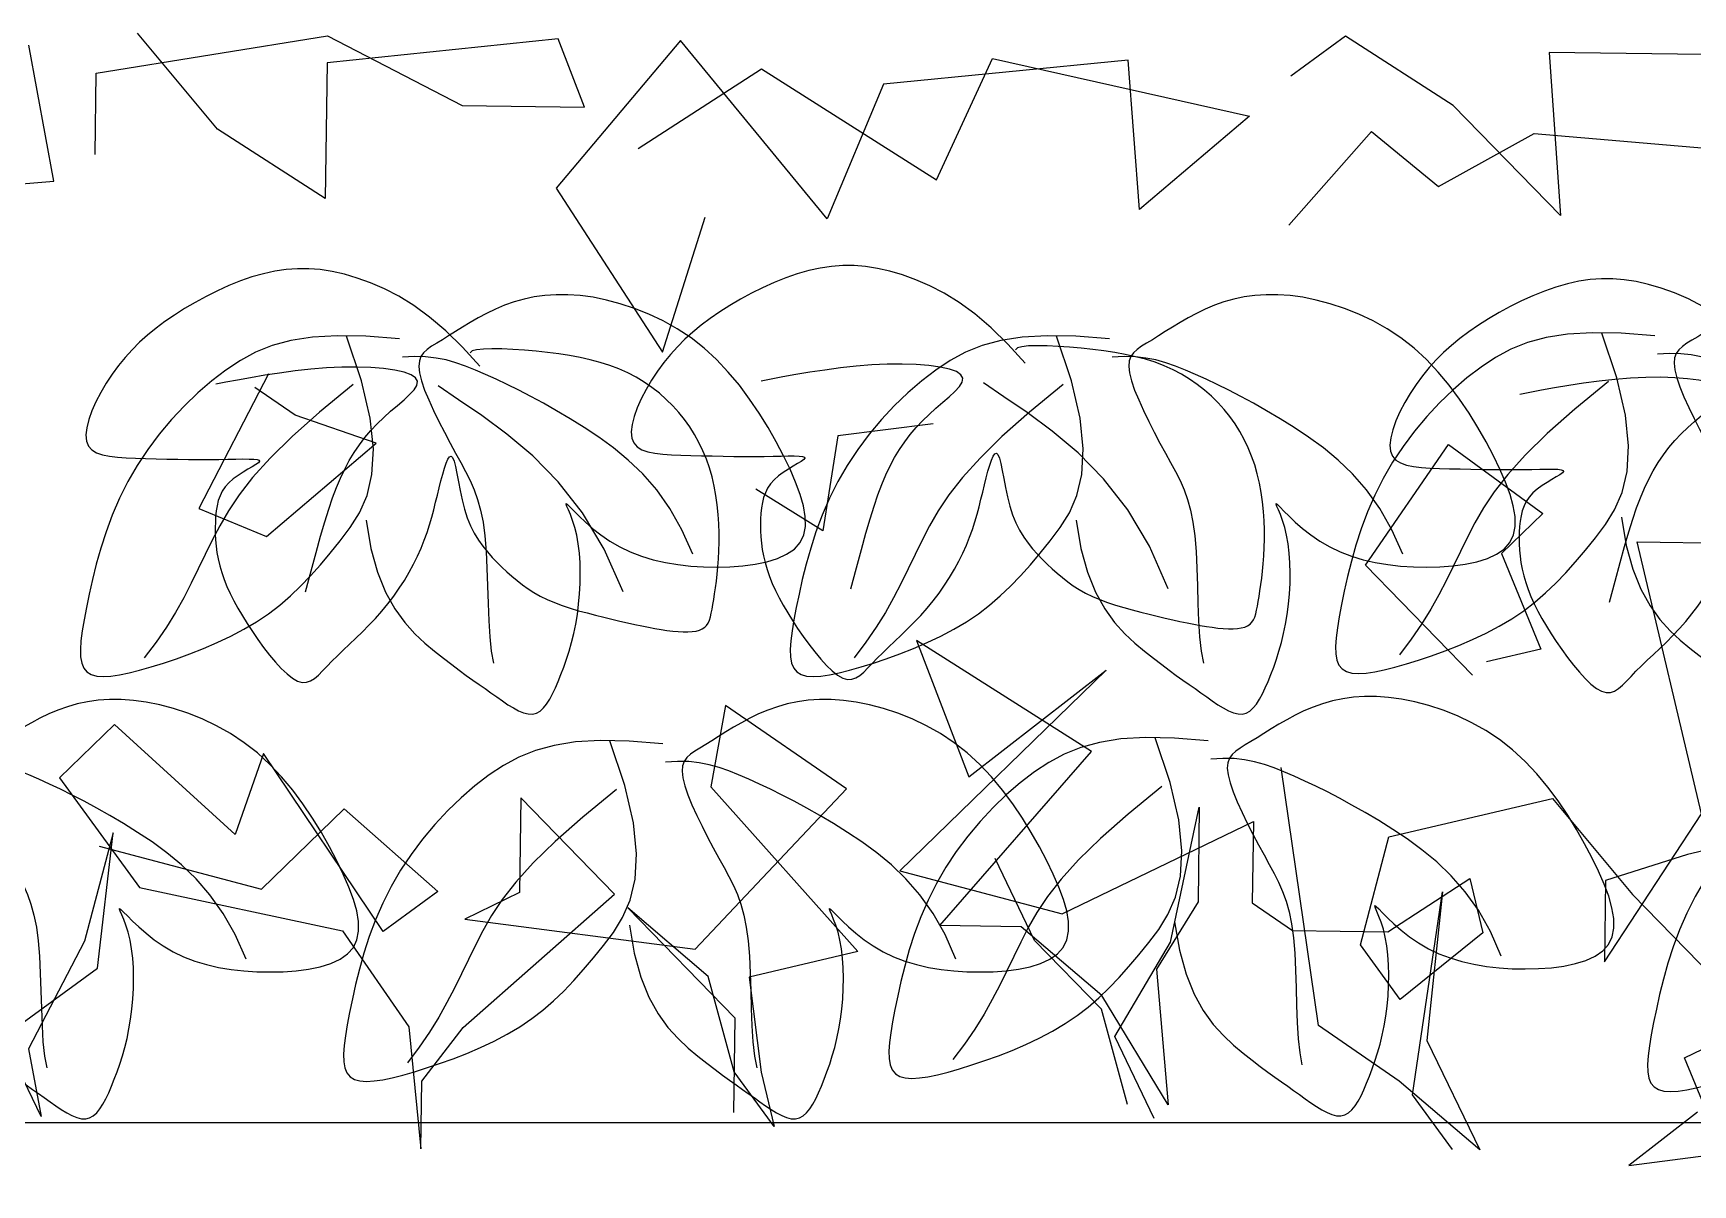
# Model space of a CAD drawing. Extents: x -1568 to -728, y -1287 to -990.
# Drawn here: x -1436.418 to -1434.461, y -1096.027 to -1094.669 of the extents above; entities that cross this region are included whole.
import ezdxf

# ---------------------------------------------------------------- set-up
doc = ezdxf.new("R2010")
doc.units = 0
doc.header["$LTSCALE"] = 5
doc.layers.get('0').update_dxf_attribs({"linetype": 'CONTINUOUS'})
for name, color, linetype in [('fz', 7, 'CONTINUOUS'), ('LH', 94, 'CONTINUOUS'), ('尺寸标注', 2, 'CONTINUOUS')]:
    doc.layers.add(name, color=color, linetype=linetype)

# ---------------------------------------------------------------- blocks, each defined once
blk = doc.blocks.new('LIM43')
at = {"color": 98}
for p, q in [((942285.2907, 2579500.6116), (942285.2609, 2579500.7719)), ((942285.3405, 2579500.7388), (942285.6132, 2579500.7831)), ((942285.4836, 2579500.6729), (942285.3891, 2579500.7861)), ((942285.8852, 2579500.7793), (942285.6127, 2579500.7511)), ((942285.6132, 2579500.7831), (942285.7721, 2579500.7009)), ((942286.0292, 2579500.7774), (942285.8828, 2579500.6035)), ((942285.9161, 2579500.699), (942285.8852, 2579500.7793)), ((942286.2023, 2579500.5672), (942286.0292, 2579500.7774)), ((942286.8134, 2579500.7827), (942286.7487, 2579500.7356)), ((942286.9403, 2579500.701), (942286.8134, 2579500.7827)), ((942285.6127, 2579500.7511), (942285.6105, 2579500.5912)), ((942286.557, 2579500.7542), (942286.2685, 2579500.7261)), ((942286.331, 2579500.6134), (942286.397, 2579500.7564)), ((942286.397, 2579500.7564), (942286.7001, 2579500.6883)), ((942286.5706, 2579500.5781), (942286.557, 2579500.7542)), ((942287.3732, 2579500.759), (942287.0532, 2579500.7634)), ((942287.0532, 2579500.7634), (942287.0666, 2579500.5713)), ((942285.3392, 2579500.6429), (942285.3405, 2579500.7388)), ((942285.9794, 2579500.6501), (942286.1247, 2579500.7441)), ((942286.1247, 2579500.7441), (942286.331, 2579500.6134)), ((942286.2685, 2579500.7261), (942286.2023, 2579500.5672)), ((942285.7721, 2579500.7009), (942285.9161, 2579500.699)), ((942287.0666, 2579500.5713), (942286.9403, 2579500.701)), ((942285.6105, 2579500.5912), (942285.4836, 2579500.6729)), ((942286.7001, 2579500.6883), (942286.5706, 2579500.5781)), ((942286.7463, 2579500.5597), (942286.8439, 2579500.6703)), ((942286.8439, 2579500.6703), (942286.923, 2579500.6053)), ((942286.923, 2579500.6053), (942287.0359, 2579500.6677)), ((942287.0359, 2579500.6677), (942287.4835, 2579500.6296)), ((942284.9543, 2579500.5842), (942285.2907, 2579500.6116)), ((942285.8828, 2579500.6035), (942286.0081, 2579500.4099)), ((942286.0081, 2579500.4099), (942286.0583, 2579500.5691)), ((942285.5437, 2579500.3843), (942285.4615, 2579500.2255)), ((942285.575, 2579500.3359), (942285.5275, 2579500.3685)), ((942285.6706, 2579500.3026), (942285.575, 2579500.3359)), ((942286.3271, 2579500.3256), (942286.2148, 2579500.3112)), ((942285.5411, 2579500.1925), (942285.6706, 2579500.3026)), ((942286.2148, 2579500.3112), (942286.1973, 2579500.1995)), ((942286.8369, 2579500.1588), (942286.9349, 2579500.3013)), ((942286.9349, 2579500.3013), (942287.0458, 2579500.2199)), ((942286.1973, 2579500.1995), (942286.118, 2579500.2485)), ((942285.4615, 2579500.2255), (942285.5411, 2579500.1925)), ((942287.0458, 2579500.2199), (942286.9971, 2579500.1726)), ((942287.1573, 2579500.1864), (942287.4613, 2579500.1822)), ((942287.233, 2579499.8656), (942287.1573, 2579500.1864)), ((942286.9971, 2579500.1726), (942287.0436, 2579500.06)), ((942286.9631, 2579500.0291), (942286.8369, 2579500.1588)), ((942286.5138, 2579499.9393), (942286.3076, 2579500.0701)), ((942286.3076, 2579500.0701), (942286.3694, 2579499.9093)), ((942287.0436, 2579500.06), (942286.9794, 2579500.0449)), ((942286.5311, 2579500.035), (942286.2878, 2579499.7985)), ((942286.3694, 2579499.9093), (942286.5311, 2579500.035)), ((942286.0825, 2579499.9932), (942286.0652, 2579499.8975)), ((942286.2252, 2579499.8953), (942286.0825, 2579499.9932)), ((942285.362, 2579499.9711), (942285.2971, 2579499.908)), ((942285.5043, 2579499.8412), (942285.362, 2579499.9711)), ((942285.5376, 2579499.9367), (942285.5043, 2579499.8412)), ((942285.6787, 2579499.7269), (942285.5376, 2579499.9367)), ((942286.335, 2579499.7339), (942286.5138, 2579499.9393)), ((942285.2971, 2579499.908), (942285.3914, 2579499.7788)), ((942286.7815, 2579499.6159), (942286.7376, 2579499.9203)), ((942286.0465, 2579499.7059), (942286.2252, 2579499.8953)), ((942286.0652, 2579499.8975), (942286.2385, 2579499.7033)), ((942285.5354, 2579499.7768), (942285.6327, 2579499.8714)), ((942285.6327, 2579499.8714), (942285.7434, 2579499.774)), ((942285.8409, 2579499.8846), (942285.8394, 2579499.7727)), ((942285.9514, 2579499.7711), (942285.8409, 2579499.8846)), ((942286.6068, 2579499.7142), (942286.6409, 2579499.8736)), ((942286.6409, 2579499.8736), (942286.6394, 2579499.7617)), ((942286.8645, 2579499.8386), (942287.0572, 2579499.8839)), ((942287.0572, 2579499.8839), (942287.1517, 2579499.7707)), ((942286.4792, 2579499.7479), (942286.7047, 2579499.8568)), ((942286.7047, 2579499.8568), (942286.7034, 2579499.7609)), ((942287.1186, 2579499.6912), (942287.233, 2579499.8656)), ((942285.3603, 2579499.8432), (942285.3265, 2579499.7157)), ((942285.3421, 2579499.6835), (942285.3603, 2579499.8432)), ((942286.8308, 2579499.7112), (942286.8645, 2579499.8386)), ((942287.3447, 2579499.848), (942287.2163, 2579499.8178)), ((942285.344, 2579499.8274), (942285.5354, 2579499.7768)), ((942286.4468, 2579499.7164), (942286.4001, 2579499.813)), ((942287.2163, 2579499.8178), (942287.1199, 2579499.7872)), ((942286.2878, 2579499.7985), (942286.4792, 2579499.7479)), ((942285.3914, 2579499.7788), (942285.6307, 2579499.7276)), ((942285.7434, 2579499.774), (942285.6787, 2579499.7269)), ((942285.7732, 2579499.6137), (942285.9514, 2579499.7711)), ((942285.8394, 2579499.7727), (942285.775, 2579499.7416)), ((942286.863, 2579499.7267), (942286.9599, 2579499.7893)), ((942286.8924, 2579499.5344), (942286.9276, 2579499.7738)), ((942286.9276, 2579499.7738), (942286.9092, 2579499.5982)), ((942286.9599, 2579499.7893), (942286.975, 2579499.7252)), ((942287.1199, 2579499.7872), (942287.1186, 2579499.6912)), ((942287.1517, 2579499.7707), (942287.2463, 2579499.6735)), ((942286.0621, 2579499.6737), (942285.9672, 2579499.7549)), ((942285.9672, 2579499.7549), (942286.0934, 2579499.6253)), ((942286.6394, 2579499.7617), (942286.5903, 2579499.6825)), ((942286.7034, 2579499.7609), (942286.751, 2579499.7282)), ((942285.775, 2579499.7416), (942286.0465, 2579499.7059)), ((942286.431, 2579499.7326), (942286.335, 2579499.7339)), ((942286.5259, 2579499.6514), (942286.431, 2579499.7326)), ((942285.3265, 2579499.7157), (942285.2608, 2579499.5887)), ((942285.6307, 2579499.7276), (942285.7092, 2579499.6146)), ((942286.5257, 2579499.6354), (942286.4468, 2579499.7164)), ((942286.5412, 2579499.6032), (942286.6068, 2579499.7142)), ((942286.751, 2579499.7282), (942286.863, 2579499.7267)), ((942286.975, 2579499.7252), (942286.8779, 2579499.6466)), ((942286.2385, 2579499.7033), (942286.1101, 2579499.673)), ((942286.8779, 2579499.6466), (942286.8308, 2579499.7112)), ((942285.2128, 2579499.5894), (942285.3421, 2579499.6835)), ((942286.0926, 2579499.5614), (942286.0621, 2579499.6737)), ((942286.1101, 2579499.673), (942286.1246, 2579499.5609)), ((942286.5903, 2579499.6825), (942286.6041, 2579499.5224)), ((942287.213, 2579499.578), (942287.3741, 2579499.6558)), ((942285.2757, 2579499.5086), (942285.2134, 2579499.6373)), ((942286.5561, 2579499.523), (942286.5257, 2579499.6354)), ((942286.6041, 2579499.5224), (942286.5259, 2579499.6514)), ((942285.7092, 2579499.6146), (942285.7232, 2579499.4705)), ((942285.7243, 2579499.5504), (942285.7732, 2579499.6137)), ((942286.0934, 2579499.6253), (942286.0919, 2579499.5134)), ((942286.8766, 2579499.5506), (942286.7815, 2579499.6159)), ((942286.5879, 2579499.5066), (942286.5412, 2579499.6032)), ((942286.9092, 2579499.5982), (942286.9715, 2579499.4694)), ((942285.2608, 2579499.5887), (942285.2757, 2579499.5086)), ((942287.2595, 2579499.4655), (942287.213, 2579499.578)), ((942286.1397, 2579499.4968), (942286.0926, 2579499.5614)), ((942286.1246, 2579499.5609), (942286.1397, 2579499.4968)), ((942285.7232, 2579499.4705), (942285.7243, 2579499.5504)), ((942286.9715, 2579499.4694), (942286.8766, 2579499.5506)), ((942286.9395, 2579499.4698), (942286.8924, 2579499.5344)), ((942287.2282, 2579499.5139), (942287.1473, 2579499.451)), ((942287.1473, 2579499.451), (942287.2595, 2579499.4655))]:
    blk.add_line(p, q, dxfattribs=at)
blk = doc.blocks.new('花')
at = {"layer": 'LH', "color": 12}
for p, q in [((0.6366, 0.4716), (0.6241, 0.4688)), ((0.6496, 0.4736), (0.6366, 0.4716)), ((0.6634, 0.4747), (0.6496, 0.4736)), ((0.6779, 0.4749), (0.6634, 0.4747)), ((0.6932, 0.4741), (0.6779, 0.4749)), ((0.7092, 0.4722), (0.6932, 0.4741)), ((0.7259, 0.4693), (0.7092, 0.4722)), ((0.5797, 0.4507), (0.5698, 0.4448)), ((0.5901, 0.4561), (0.5797, 0.4507)), ((0.6009, 0.461), (0.5901, 0.4561)), ((0.6123, 0.4652), (0.6009, 0.461)), ((0.6241, 0.4688), (0.6123, 0.4652)), ((0.7431, 0.4652), (0.7259, 0.4693)), ((0.7605, 0.4599), (0.7431, 0.4652)), ((0.7779, 0.4533), (0.7605, 0.4599)), ((0.7953, 0.4454), (0.7779, 0.4533)), ((0.5514, 0.4325), (0.5429, 0.4263)), ((0.5604, 0.4387), (0.5514, 0.4325)), ((0.5698, 0.4448), (0.5604, 0.4387)), ((0.8123, 0.4361), (0.7953, 0.4454)), ((0.8287, 0.4253), (0.8123, 0.4361)), ((0.5274, 0.4146), (0.5205, 0.4095)), ((0.5349, 0.4203), (0.5274, 0.4146)), ((0.5429, 0.4263), (0.5349, 0.4203)), ((0.8445, 0.4131), (0.8287, 0.4253)), ((0.8595, 0.3996), (0.8445, 0.4131)), ((-0.5435, 0.395), (-0.5567, 0.3892)), ((-0.5303, 0.4), (-0.5435, 0.395)), ((-0.5172, 0.4041), (-0.5303, 0.4)), ((-0.5041, 0.4071), (-0.5172, 0.4041)), ((-0.4909, 0.4092), (-0.5041, 0.4071)), ((-0.4776, 0.4103), (-0.4909, 0.4092)), ((-0.4639, 0.4103), (-0.4776, 0.4103)), ((-0.4498, 0.4093), (-0.4639, 0.4103)), ((-0.4351, 0.4072), (-0.4498, 0.4093)), ((-0.4197, 0.4041), (-0.4351, 0.4072)), ((-0.4036, 0.3998), (-0.4197, 0.4041)), ((-0.3867, 0.3941), (-0.4036, 0.3998)), ((-0.369, 0.3867), (-0.3867, 0.3941)), ((0.3425, 0.3937), (0.321, 0.3859)), ((0.3674, 0.3998), (0.3425, 0.3937)), ((0.3964, 0.4039), (0.3674, 0.3998)), ((0.4303, 0.4061), (0.3964, 0.4039)), ((0.4295, 0.3534), (0.4075, 0.4044)), ((0.47, 0.4062), (0.4303, 0.4061)), ((0.4996, 0.3924), (0.4969, 0.3877)), ((0.5035, 0.3966), (0.4996, 0.3924)), ((0.5084, 0.4007), (0.5035, 0.3966)), ((0.5141, 0.4049), (0.5084, 0.4007)), ((0.5205, 0.4095), (0.5141, 0.4049)), ((0.8738, 0.3851), (0.8595, 0.3996)), ((-0.5828, 0.3754), (-0.5955, 0.3677)), ((-0.5698, 0.3826), (-0.5828, 0.3754)), ((-0.5567, 0.3892), (-0.5698, 0.3826)), ((-0.3504, 0.3772), (-0.369, 0.3867)), ((-0.331, 0.3653), (-0.3504, 0.3772)), ((0.3021, 0.3764), (0.2851, 0.3652)), ((0.321, 0.3859), (0.3021, 0.3764)), ((0.4891, 0.387), (0.4751, 0.385)), ((0.5023, 0.3878), (0.4891, 0.387)), ((0.4954, 0.3823), (0.4953, 0.3759)), ((0.4953, 0.3759), (0.4968, 0.3682)), ((0.4969, 0.3877), (0.4954, 0.3823)), ((0.5147, 0.3874), (0.5023, 0.3878)), ((0.5267, 0.3861), (0.5147, 0.3874)), ((0.5385, 0.3838), (0.5267, 0.3861)), ((0.5503, 0.3808), (0.5385, 0.3838)), ((0.5622, 0.3771), (0.5503, 0.3808)), ((0.5745, 0.373), (0.5622, 0.3771)), ((0.5875, 0.3683), (0.5745, 0.373)), ((0.8872, 0.3699), (0.8738, 0.3851)), ((-0.6078, 0.3596), (-0.6196, 0.3512)), ((-0.5955, 0.3677), (-0.6078, 0.3596)), ((-0.3106, 0.3508), (-0.331, 0.3653)), ((0.2691, 0.3526), (0.2535, 0.3385)), ((0.2851, 0.3652), (0.2691, 0.3526)), ((0.4433, 0.3104), (0.4295, 0.3534)), ((0.4968, 0.3682), (0.5, 0.3591)), ((0.5, 0.3591), (0.5045, 0.3487)), ((0.601, 0.3633), (0.5875, 0.3683)), ((0.6152, 0.3577), (0.601, 0.3633)), ((0.63, 0.3515), (0.6152, 0.3577)), ((0.8998, 0.3542), (0.8872, 0.3699)), ((0.9116, 0.3382), (0.8998, 0.3542)), ((-0.6414, 0.334), (-0.6512, 0.3253)), ((-0.6308, 0.3427), (-0.6414, 0.334)), ((-0.6196, 0.3512), (-0.6308, 0.3427)), ((-0.2893, 0.3332), (-0.3106, 0.3508)), ((-0.267, 0.3124), (-0.2893, 0.3332)), ((-0.2646, 0.333), (-0.2724, 0.3315)), ((-0.2545, 0.3341), (-0.2646, 0.333)), ((-0.2428, 0.3349), (-0.2545, 0.3341)), ((-0.2299, 0.3354), (-0.2428, 0.3349)), ((-0.2163, 0.3356), (-0.2299, 0.3354)), ((-0.2025, 0.3355), (-0.2163, 0.3356)), ((-0.1889, 0.3352), (-0.2025, 0.3355)), ((-0.1756, 0.3347), (-0.1889, 0.3352)), ((-0.1627, 0.3338), (-0.1756, 0.3347)), ((-0.1502, 0.3326), (-0.1627, 0.3338)), ((0.2535, 0.3385), (0.2384, 0.3231)), ((0.4201, 0.348), (0.3832, 0.3123)), ((0.5045, 0.3487), (0.5103, 0.3374)), ((0.5103, 0.3374), (0.5169, 0.3254)), ((0.6454, 0.3448), (0.63, 0.3515)), ((0.6615, 0.3373), (0.6454, 0.3448)), ((0.6782, 0.3292), (0.6615, 0.3373)), ((0.9225, 0.3222), (0.9116, 0.3382)), ((-0.6605, 0.3163), (-0.6691, 0.3072)), ((-0.6512, 0.3253), (-0.6605, 0.3163)), ((-0.2776, 0.3296), (-0.2796, 0.3273)), ((-0.2724, 0.3315), (-0.2776, 0.3296)), ((-0.1379, 0.3309), (-0.1502, 0.3326)), ((-0.1261, 0.3288), (-0.1379, 0.3309)), ((-0.1145, 0.3262), (-0.1261, 0.3288)), ((-0.1034, 0.323), (-0.1145, 0.3262)), ((-0.0926, 0.3192), (-0.1034, 0.323)), ((-0.0822, 0.3148), (-0.0926, 0.3192)), ((-0.0723, 0.3098), (-0.0822, 0.3148)), ((0.2384, 0.3231), (0.2238, 0.3066)), ((0.5169, 0.3254), (0.5242, 0.3132)), ((0.5242, 0.3132), (0.5318, 0.3009)), ((0.6956, 0.3202), (0.6782, 0.3292)), ((0.7136, 0.3104), (0.6956, 0.3202)), ((0.9325, 0.3065), (0.9225, 0.3222)), ((-0.6772, 0.2977), (-0.6847, 0.2879)), ((-0.6691, 0.3072), (-0.6772, 0.2977)), ((-0.447, 0.2954), (-0.4653, 0.2923)), ((-0.4289, 0.2977), (-0.447, 0.2954)), ((-0.4114, 0.2993), (-0.4289, 0.2977)), ((-0.3949, 0.3002), (-0.4114, 0.2993)), ((-0.3799, 0.3003), (-0.3949, 0.3002)), ((-0.3666, 0.2996), (-0.3799, 0.3003)), ((-0.3555, 0.2981), (-0.3666, 0.2996)), ((-0.3469, 0.2958), (-0.3555, 0.2981)), ((-0.3413, 0.2926), (-0.3469, 0.2958)), ((-0.0627, 0.3043), (-0.0723, 0.3098)), ((-0.0535, 0.2983), (-0.0627, 0.3043)), ((-0.0448, 0.2918), (-0.0535, 0.2983)), ((0.2238, 0.3066), (0.21, 0.2891)), ((0.3832, 0.3123), (0.3533, 0.281)), ((0.45, 0.2744), (0.4433, 0.3104)), ((0.5318, 0.3009), (0.5395, 0.2889)), ((0.732, 0.2992), (0.7136, 0.3104)), ((0.7506, 0.2864), (0.732, 0.2992)), ((0.9415, 0.2913), (0.9325, 0.3065)), ((-0.6917, 0.2777), (-0.6983, 0.267)), ((-0.6847, 0.2879), (-0.6917, 0.2777)), ((-0.5352, 0.2765), (-0.5503, 0.2725)), ((-0.5189, 0.2807), (-0.5352, 0.2765)), ((-0.5016, 0.2848), (-0.5189, 0.2807)), ((-0.4836, 0.2888), (-0.5016, 0.2848)), ((-0.4653, 0.2923), (-0.4836, 0.2888)), ((-0.3467, 0.2722), (-0.342, 0.2784)), ((-0.342, 0.2784), (-0.3393, 0.2838)), ((-0.3389, 0.2886), (-0.3413, 0.2926)), ((-0.3393, 0.2838), (-0.3389, 0.2886)), ((-0.2887, 0.2709), (-0.3142, 0.2852)), ((-0.0365, 0.2849), (-0.0448, 0.2918)), ((-0.0287, 0.2775), (-0.0365, 0.2849)), ((-0.0214, 0.2698), (-0.0287, 0.2775)), ((0.21, 0.2891), (0.1971, 0.2707)), ((0.3533, 0.281), (0.3296, 0.2535)), ((0.4509, 0.2443), (0.45, 0.2744)), ((0.5395, 0.2889), (0.547, 0.2775)), ((0.547, 0.2775), (0.554, 0.2669)), ((0.7689, 0.2715), (0.7506, 0.2864)), ((0.9494, 0.2767), (0.9415, 0.2913)), ((0.9559, 0.2627), (0.9494, 0.2767)), ((-0.7044, 0.2558), (-0.7098, 0.2444)), ((-0.6983, 0.267), (-0.7044, 0.2558)), ((-0.5639, 0.2687), (-0.5755, 0.2654)), ((-0.5503, 0.2725), (-0.5639, 0.2687)), ((-0.3674, 0.2508), (-0.3598, 0.2584)), ((-0.3598, 0.2584), (-0.3528, 0.2656)), ((-0.3528, 0.2656), (-0.3467, 0.2722)), ((-0.2597, 0.2546), (-0.2887, 0.2709)), ((-0.2285, 0.2353), (-0.2597, 0.2546)), ((-0.0145, 0.2617), (-0.0214, 0.2698)), ((-0.0081, 0.2531), (-0.0145, 0.2617)), ((0.1971, 0.2707), (0.1851, 0.2516)), ((0.554, 0.2669), (0.5606, 0.2568)), ((0.5606, 0.2568), (0.5668, 0.2468)), ((0.7869, 0.254), (0.7689, 0.2715)), ((0.9608, 0.2496), (0.9559, 0.2627)), ((-0.7098, 0.2444), (-0.7146, 0.2331)), ((-0.382, 0.2348), (-0.3749, 0.2429)), ((-0.3749, 0.2429), (-0.3674, 0.2508)), ((-0.1961, 0.2122), (-0.2285, 0.2353)), ((-0.0021, 0.2443), (-0.0081, 0.2531)), ((0.0033, 0.235), (-0.0021, 0.2443)), ((0.0082, 0.2254), (0.0033, 0.235)), ((0.1851, 0.2516), (0.1743, 0.232)), ((0.3296, 0.2535), (0.311, 0.2291)), ((0.4471, 0.2192), (0.4509, 0.2443)), ((0.5668, 0.2468), (0.5724, 0.2364)), ((0.5724, 0.2364), (0.5775, 0.2253)), ((0.8042, 0.2335), (0.7869, 0.254)), ((0.964, 0.2372), (0.9608, 0.2496)), ((0.9651, 0.2258), (0.964, 0.2372)), ((-0.7184, 0.222), (-0.7212, 0.2114)), ((-0.7146, 0.2331), (-0.7184, 0.222)), ((-0.4008, 0.2084), (-0.395, 0.2175)), ((-0.395, 0.2175), (-0.3887, 0.2263)), ((-0.3887, 0.2263), (-0.382, 0.2348)), ((0.0127, 0.2155), (0.0082, 0.2254)), ((0.0166, 0.2052), (0.0127, 0.2155)), ((0.1743, 0.232), (0.1648, 0.2119)), ((0.311, 0.2291), (0.2967, 0.2074)), ((0.4399, 0.198), (0.4471, 0.2192)), ((0.5775, 0.2253), (0.582, 0.2129)), ((0.682, 0.2284), (0.682, 0.2291)), ((0.682, 0.2291), (0.6836, 0.2281)), ((0.6831, 0.2259), (0.682, 0.2284)), ((0.6852, 0.222), (0.6831, 0.2259)), ((0.6836, 0.2281), (0.6869, 0.2253)), ((0.688, 0.2166), (0.6852, 0.222)), ((0.6869, 0.2253), (0.6919, 0.221)), ((0.6911, 0.2099), (0.688, 0.2166)), ((0.6919, 0.221), (0.6984, 0.2155)), ((0.6984, 0.2155), (0.7063, 0.2092)), ((0.8205, 0.2097), (0.8042, 0.2335)), ((0.9605, 0.2062), (0.964, 0.2155)), ((0.964, 0.2155), (0.9651, 0.2258)), ((-0.7228, 0.2017), (-0.723, 0.1931)), ((-0.7212, 0.2114), (-0.7228, 0.2017)), ((-0.4111, 0.1888), (-0.4061, 0.1988)), ((-0.4061, 0.1988), (-0.4008, 0.2084)), ((-0.297, 0.1952), (-0.2954, 0.2)), ((-0.2954, 0.2), (-0.2937, 0.203)), ((-0.2937, 0.203), (-0.2919, 0.2039)), ((-0.2919, 0.2039), (-0.29, 0.2024)), ((-0.29, 0.2024), (-0.288, 0.1984)), ((-0.288, 0.1984), (-0.2858, 0.1921)), ((-0.1637, 0.1842), (-0.1961, 0.2122)), ((0.02, 0.1945), (0.0166, 0.2052)), ((0.1648, 0.2119), (0.1566, 0.1916)), ((0.2967, 0.2074), (0.2857, 0.1875)), ((0.4305, 0.1797), (0.4399, 0.198)), ((0.582, 0.2129), (0.5861, 0.1991)), ((0.5861, 0.1991), (0.5896, 0.1832)), ((0.6944, 0.202), (0.6911, 0.2099)), ((0.6974, 0.1929), (0.6944, 0.202)), ((0.7063, 0.2092), (0.7154, 0.2025)), ((0.7154, 0.2025), (0.7257, 0.1957)), ((0.7257, 0.1957), (0.737, 0.1893)), ((0.8356, 0.182), (0.8205, 0.2097)), ((0.9459, 0.1911), (0.9544, 0.1981)), ((0.9544, 0.1981), (0.9605, 0.2062)), ((-0.723, 0.1931), (-0.7218, 0.1859)), ((-0.7218, 0.1859), (-0.7189, 0.1803)), ((-0.7189, 0.1803), (-0.7145, 0.1761)), ((-0.5877, 0.1754), (-0.5757, 0.1764)), ((-0.5757, 0.1764), (-0.5644, 0.1774)), ((-0.5644, 0.1774), (-0.5539, 0.1785)), ((-0.5539, 0.1785), (-0.5445, 0.1794)), ((-0.5445, 0.1794), (-0.5362, 0.1803)), ((-0.5362, 0.1803), (-0.5291, 0.1808)), ((-0.5291, 0.1808), (-0.5235, 0.1811)), ((-0.5235, 0.1811), (-0.5194, 0.181)), ((-0.5176, 0.1774), (-0.5204, 0.175)), ((-0.5194, 0.181), (-0.517, 0.1804)), ((-0.5164, 0.1792), (-0.5176, 0.1774)), ((-0.517, 0.1804), (-0.5164, 0.1792)), ((-0.4198, 0.1674), (-0.4157, 0.1784)), ((-0.4157, 0.1784), (-0.4111, 0.1888)), ((-0.3015, 0.1739), (-0.3001, 0.1819)), ((-0.3001, 0.1819), (-0.2986, 0.1891)), ((-0.2986, 0.1891), (-0.297, 0.1952)), ((-0.2858, 0.1921), (-0.2835, 0.184)), ((-0.2835, 0.184), (-0.2809, 0.1747)), ((-0.1322, 0.1503), (-0.1637, 0.1842)), ((0.023, 0.1837), (0.02, 0.1945)), ((0.0254, 0.1727), (0.023, 0.1837)), ((0.1566, 0.1916), (0.1498, 0.1712)), ((0.2857, 0.1875), (0.277, 0.169)), ((0.42, 0.1633), (0.4305, 0.1797)), ((0.4485, 0.19), (0.4569, 0.1573)), ((0.5896, 0.1832), (0.5926, 0.1651)), ((0.7001, 0.1829), (0.6974, 0.1929)), ((0.7023, 0.1721), (0.7001, 0.1829)), ((0.737, 0.1893), (0.7492, 0.1834)), ((0.7492, 0.1834), (0.762, 0.1786)), ((0.762, 0.1786), (0.7756, 0.1747)), ((0.8956, 0.1732), (0.91, 0.1763)), ((0.91, 0.1763), (0.9234, 0.1803)), ((0.9234, 0.1803), (0.9355, 0.1852)), ((0.9355, 0.1852), (0.9459, 0.1911)), ((-0.7145, 0.1761), (-0.7087, 0.1731)), ((-0.7087, 0.1731), (-0.7016, 0.1713)), ((-0.7016, 0.1713), (-0.6933, 0.1703)), ((-0.6933, 0.1703), (-0.6839, 0.17)), ((-0.6839, 0.17), (-0.6736, 0.1701)), ((-0.6736, 0.1701), (-0.6625, 0.1706)), ((-0.6625, 0.1706), (-0.6506, 0.1712)), ((-0.6506, 0.1712), (-0.6383, 0.1719)), ((-0.6383, 0.1719), (-0.6256, 0.1727)), ((-0.6256, 0.1727), (-0.6128, 0.1735)), ((-0.6128, 0.1735), (-0.6001, 0.1744)), ((-0.6001, 0.1744), (-0.5877, 0.1754)), ((-0.5404, 0.1604), (-0.5457, 0.1558)), ((-0.5348, 0.1647), (-0.5404, 0.1604)), ((-0.5294, 0.1686), (-0.5348, 0.1647)), ((-0.5245, 0.1721), (-0.5294, 0.1686)), ((-0.5204, 0.175), (-0.5245, 0.1721)), ((-0.4236, 0.1558), (-0.4198, 0.1674)), ((-0.3056, 0.1482), (-0.3042, 0.1569)), ((-0.3042, 0.1569), (-0.3029, 0.1655)), ((-0.3029, 0.1655), (-0.3015, 0.1739)), ((-0.2809, 0.1747), (-0.278, 0.1644)), ((-0.278, 0.1644), (-0.2747, 0.1537)), ((0.0275, 0.1617), (0.0254, 0.1727)), ((0.0291, 0.1507), (0.0275, 0.1617)), ((0.1498, 0.1712), (0.1441, 0.1509)), ((0.277, 0.169), (0.2696, 0.1513)), ((0.4096, 0.1478), (0.42, 0.1633)), ((0.4569, 0.1573), (0.4671, 0.1299)), ((0.5926, 0.1651), (0.5952, 0.1453)), ((0.704, 0.1607), (0.7023, 0.1721)), ((0.7053, 0.1487), (0.704, 0.1607)), ((0.7756, 0.1747), (0.7896, 0.1717)), ((0.7896, 0.1717), (0.8042, 0.1696)), ((0.8042, 0.1696), (0.8191, 0.1684)), ((0.8191, 0.1684), (0.8343, 0.1679)), ((0.8343, 0.1679), (0.8496, 0.1682)), ((0.8496, 0.1682), (0.8651, 0.1692)), ((0.8651, 0.1692), (0.8805, 0.1708)), ((0.8805, 0.1708), (0.8956, 0.1732)), ((-0.5573, 0.1403), (-0.5595, 0.1347)), ((-0.5543, 0.1457), (-0.5573, 0.1403)), ((-0.5504, 0.1509), (-0.5543, 0.1457)), ((-0.5457, 0.1558), (-0.5504, 0.1509)), ((-0.4305, 0.1297), (-0.4272, 0.1434)), ((-0.4272, 0.1434), (-0.4236, 0.1558)), ((-0.3087, 0.1303), (-0.3071, 0.1393)), ((-0.3071, 0.1393), (-0.3056, 0.1482)), ((-0.2747, 0.1537), (-0.2711, 0.1431)), ((-0.2711, 0.1431), (-0.2669, 0.1331)), ((-0.1029, 0.1097), (-0.1322, 0.1503)), ((0.0304, 0.1399), (0.0291, 0.1507)), ((0.0313, 0.1293), (0.0304, 0.1399)), ((0.1441, 0.1509), (0.1395, 0.1311)), ((0.2696, 0.1513), (0.2628, 0.1338)), ((0.3992, 0.1331), (0.4096, 0.1478)), ((0.5952, 0.1453), (0.5976, 0.1247)), ((0.7061, 0.1365), (0.7053, 0.1487)), ((-0.5621, 0.1228), (-0.5626, 0.1166)), ((-0.5611, 0.1289), (-0.5621, 0.1228)), ((-0.5595, 0.1347), (-0.5611, 0.1289)), ((-0.4339, 0.1144), (-0.4305, 0.1297)), ((-0.3127, 0.112), (-0.3105, 0.1212)), ((-0.3105, 0.1212), (-0.3087, 0.1303)), ((-0.2669, 0.1331), (-0.2623, 0.1239)), ((-0.2623, 0.1239), (-0.2572, 0.1156)), ((0.0319, 0.1191), (0.0313, 0.1293)), ((0.0323, 0.1094), (0.0319, 0.1191)), ((0.1395, 0.1311), (0.1357, 0.1118)), ((0.2628, 0.1338), (0.2561, 0.1163)), ((0.378, 0.106), (0.3887, 0.1192)), ((0.3887, 0.1192), (0.3992, 0.1331)), ((0.4671, 0.1299), (0.4785, 0.1072)), ((0.5976, 0.1247), (0.5999, 0.1039)), ((0.7065, 0.1242), (0.7061, 0.1365)), ((0.7064, 0.112), (0.7065, 0.1242)), ((-0.5626, 0.1166), (-0.5627, 0.1101)), ((-0.5627, 0.1101), (-0.5625, 0.1035)), ((-0.5625, 0.1035), (-0.5621, 0.0967)), ((-0.4374, 0.0971), (-0.4339, 0.1144)), ((-0.3181, 0.0929), (-0.3152, 0.1025)), ((-0.3152, 0.1025), (-0.3127, 0.112)), ((-0.2572, 0.1156), (-0.2517, 0.108)), ((-0.2517, 0.108), (-0.246, 0.1012)), ((-0.246, 0.1012), (-0.24, 0.0949)), ((-0.0767, 0.0613), (-0.1029, 0.1097)), ((0.0322, 0.0913), (0.0324, 0.1001)), ((0.0324, 0.1001), (0.0323, 0.1094)), ((0.1357, 0.1118), (0.1327, 0.0934)), ((0.2492, 0.0987), (0.2418, 0.081)), ((0.2561, 0.1163), (0.2492, 0.0987)), ((0.3669, 0.0935), (0.378, 0.106)), ((0.4785, 0.1072), (0.4909, 0.0886)), ((0.5999, 0.1039), (0.6024, 0.0837)), ((0.7049, 0.0884), (0.7059, 0.1)), ((0.7059, 0.1), (0.7064, 0.112)), ((-0.5621, 0.0967), (-0.5614, 0.0897)), ((-0.5614, 0.0897), (-0.5605, 0.0825)), ((-0.5605, 0.0825), (-0.5592, 0.0752)), ((-0.4411, 0.0775), (-0.4374, 0.0971)), ((-0.3255, 0.0733), (-0.3216, 0.0832)), ((-0.3216, 0.0832), (-0.3181, 0.0929)), ((-0.24, 0.0949), (-0.2338, 0.0891)), ((-0.2338, 0.0891), (-0.2276, 0.0837)), ((-0.2276, 0.0837), (-0.2213, 0.0785)), ((-0.2213, 0.0785), (-0.215, 0.0735)), ((0.0316, 0.0753), (0.032, 0.083)), ((0.032, 0.083), (0.0322, 0.0913)), ((0.1327, 0.0934), (0.1303, 0.076)), ((0.2418, 0.081), (0.2336, 0.063)), ((0.343, 0.0704), (0.3553, 0.0816)), ((0.3553, 0.0816), (0.3669, 0.0935)), ((0.4909, 0.0886), (0.5039, 0.0735)), ((0.6024, 0.0837), (0.6051, 0.0649)), ((0.7035, 0.0772), (0.7049, 0.0884)), ((-0.5592, 0.0752), (-0.5576, 0.0678)), ((-0.5576, 0.0678), (-0.5555, 0.0603)), ((-0.5555, 0.0603), (-0.553, 0.0526)), ((-0.4452, 0.0553), (-0.4411, 0.0775)), ((-0.3347, 0.0534), (-0.3299, 0.0634)), ((-0.3299, 0.0634), (-0.3255, 0.0733)), ((-0.215, 0.0735), (-0.2087, 0.0688)), ((-0.2087, 0.0688), (-0.2022, 0.0642)), ((-0.2022, 0.0642), (-0.1956, 0.0598)), ((-0.1956, 0.0598), (-0.1886, 0.0557)), ((0.0301, 0.0553), (0.0306, 0.0614)), ((0.0306, 0.0614), (0.0311, 0.068)), ((0.0311, 0.068), (0.0316, 0.0753)), ((0.1284, 0.0599), (0.1269, 0.0452)), ((0.1303, 0.076), (0.1284, 0.0599)), ((0.2336, 0.063), (0.2243, 0.0446)), ((0.3157, 0.0498), (0.3298, 0.0598)), ((0.3298, 0.0598), (0.343, 0.0704)), ((0.5039, 0.0735), (0.5169, 0.0613)), ((0.5169, 0.0613), (0.5297, 0.0512)), ((0.6051, 0.0649), (0.6083, 0.0483)), ((0.6997, 0.0561), (0.7018, 0.0664)), ((0.7018, 0.0664), (0.7035, 0.0772)), ((-0.553, 0.0526), (-0.55, 0.0448)), ((-0.55, 0.0448), (-0.5465, 0.0369)), ((-0.4497, 0.0301), (-0.4452, 0.0553)), ((-0.3456, 0.0338), (-0.34, 0.0436)), ((-0.34, 0.0436), (-0.3347, 0.0534)), ((-0.1886, 0.0557), (-0.1813, 0.0518)), ((-0.1813, 0.0518), (-0.1735, 0.0483)), ((-0.1735, 0.0483), (-0.1652, 0.045)), ((-0.1652, 0.045), (-0.1563, 0.0421)), ((-0.1563, 0.0421), (-0.1469, 0.0394)), ((-0.1469, 0.0394), (-0.1371, 0.0371)), ((0.0276, 0.0365), (0.0285, 0.0404)), ((0.0285, 0.0404), (0.0291, 0.0448)), ((0.0291, 0.0448), (0.0296, 0.0498)), ((0.0296, 0.0498), (0.0301, 0.0553)), ((0.1269, 0.0452), (0.1258, 0.032)), ((0.2243, 0.0446), (0.2137, 0.0259)), ((0.2856, 0.0315), (0.3009, 0.0403)), ((0.3009, 0.0403), (0.3157, 0.0498)), ((0.5297, 0.0512), (0.5418, 0.0427)), ((0.5418, 0.0427), (0.553, 0.0353)), ((0.6083, 0.0483), (0.6121, 0.0346)), ((0.6951, 0.0368), (0.6975, 0.0462)), ((0.6975, 0.0462), (0.6997, 0.0561)), ((-0.5465, 0.0369), (-0.5425, 0.0289)), ((-0.5425, 0.0289), (-0.538, 0.0208)), ((-0.538, 0.0208), (-0.533, 0.0126)), ((-0.3581, 0.015), (-0.3517, 0.0243)), ((-0.3517, 0.0243), (-0.3456, 0.0338)), ((-0.1371, 0.0371), (-0.1271, 0.0349)), ((-0.1271, 0.0349), (-0.1169, 0.033)), ((-0.1169, 0.033), (-0.1068, 0.0312)), ((-0.1068, 0.0312), (-0.0968, 0.0296)), ((-0.0968, 0.0296), (-0.087, 0.0281)), ((-0.087, 0.0281), (-0.0776, 0.0267)), ((-0.0776, 0.0267), (-0.0685, 0.0254)), ((-0.0685, 0.0254), (-0.0598, 0.0242)), ((-0.0598, 0.0242), (-0.0514, 0.0232)), ((-0.0514, 0.0232), (-0.0434, 0.0222)), ((-0.0434, 0.0222), (-0.0357, 0.0214)), ((-0.0357, 0.0214), (-0.0283, 0.0208)), ((-0.0283, 0.0208), (-0.0213, 0.0204)), ((-0.0213, 0.0204), (-0.0145, 0.0201)), ((-0.0145, 0.0201), (-0.0082, 0.0201)), ((-0.0082, 0.0201), (-0.0022, 0.0202)), ((-0.0022, 0.0202), (0.0033, 0.0207)), ((0.0033, 0.0207), (0.0084, 0.0214)), ((0.0084, 0.0214), (0.0129, 0.0225)), ((0.0129, 0.0225), (0.0168, 0.0238)), ((0.0168, 0.0238), (0.0201, 0.0256)), ((0.0201, 0.0256), (0.0228, 0.0277)), ((0.0228, 0.0277), (0.0248, 0.0302)), ((0.0248, 0.0302), (0.0264, 0.0331)), ((0.0264, 0.0331), (0.0276, 0.0365)), ((0.1258, 0.032), (0.1253, 0.0203)), ((0.1253, 0.0203), (0.1255, 0.0101)), ((0.2137, 0.0259), (0.2013, 0.0065)), ((0.2545, 0.0156), (0.2701, 0.0232)), ((0.2701, 0.0232), (0.2856, 0.0315)), ((0.553, 0.0353), (0.5633, 0.0287)), ((0.5633, 0.0287), (0.5727, 0.0228)), ((0.5727, 0.0228), (0.5814, 0.0174)), ((0.6899, 0.0194), (0.6925, 0.0279)), ((0.6925, 0.0279), (0.6951, 0.0368)), ((-0.533, 0.0126), (-0.5275, 0.0043)), ((-0.5275, 0.0043), (-0.5215, -0.0042)), ((-0.3719, -0.0028), (-0.3649, 0.0059)), ((-0.3649, 0.0059), (-0.3581, 0.015)), ((0.1255, 0.0101), (0.1265, 0.0014)), ((0.1265, 0.0014), (0.1284, -0.0058)), ((0.2103, -0.0035), (0.2244, 0.0022)), ((0.2244, 0.0022), (0.2392, 0.0086)), ((0.2392, 0.0086), (0.2545, 0.0156)), ((0.5814, 0.0174), (0.5896, 0.0126)), ((0.5896, 0.0126), (0.5974, 0.008)), ((0.5974, 0.008), (0.6048, 0.0037)), ((0.6048, 0.0037), (0.6121, -0.0006)), ((0.6817, -0.0025), (0.6845, 0.0041)), ((0.6845, 0.0041), (0.6873, 0.0115)), ((0.6873, 0.0115), (0.6899, 0.0194)), ((-0.5215, -0.0042), (-0.5151, -0.0128)), ((-0.5151, -0.0128), (-0.5083, -0.0215)), ((-0.393, -0.0271), (-0.386, -0.0193)), ((-0.386, -0.0193), (-0.379, -0.0112)), ((-0.379, -0.0112), (-0.3719, -0.0028)), ((0.1284, -0.0058), (0.1313, -0.0115)), ((0.1313, -0.0115), (0.1354, -0.0157)), ((0.1354, -0.0157), (0.1407, -0.0184)), ((0.1407, -0.0184), (0.1473, -0.0196)), ((0.155, -0.0196), (0.1639, -0.0183)), ((0.1639, -0.0183), (0.1739, -0.016)), ((0.1739, -0.016), (0.185, -0.0127)), ((0.185, -0.0127), (0.1971, -0.0085)), ((0.1971, -0.0085), (0.2103, -0.0035)), ((0.6121, -0.0006), (0.6193, -0.0049)), ((0.6193, -0.0049), (0.6263, -0.009)), ((0.6263, -0.009), (0.6332, -0.0129)), ((0.6332, -0.0129), (0.6399, -0.0162)), ((0.6399, -0.0162), (0.6462, -0.019)), ((0.6462, -0.019), (0.6522, -0.0209)), ((0.6674, -0.02), (0.6715, -0.0172)), ((0.6715, -0.0172), (0.6752, -0.0133)), ((0.6752, -0.0133), (0.6786, -0.0084)), ((0.6786, -0.0084), (0.6817, -0.0025)), ((-0.5083, -0.0215), (-0.501, -0.0304)), ((-0.501, -0.0304), (-0.4935, -0.0391)), ((-0.4935, -0.0391), (-0.4858, -0.0475)), ((-0.406, -0.0418), (-0.3997, -0.0346)), ((-0.3997, -0.0346), (-0.393, -0.0271)), ((0.1473, -0.0196), (0.155, -0.0196)), ((0.6522, -0.0209), (0.6578, -0.0218)), ((0.6578, -0.0218), (0.6628, -0.0215)), ((0.6628, -0.0215), (0.6674, -0.02)), ((-0.4858, -0.0475), (-0.4782, -0.0552)), ((-0.4782, -0.0552), (-0.4707, -0.0622)), ((-0.4219, -0.061), (-0.4171, -0.0551)), ((-0.4171, -0.0551), (-0.4119, -0.0486)), ((-0.4119, -0.0486), (-0.406, -0.0418)), ((0.1159, -0.0585), (0.105, -0.0634)), ((0.1272, -0.0543), (0.1159, -0.0585)), ((0.139, -0.0507), (0.1272, -0.0543)), ((0.1515, -0.0479), (0.139, -0.0507)), ((0.1645, -0.0459), (0.1515, -0.0479)), ((0.1783, -0.0448), (0.1645, -0.0459)), ((0.1928, -0.0446), (0.1783, -0.0448)), ((0.2081, -0.0454), (0.1928, -0.0446)), ((0.2241, -0.0473), (0.2081, -0.0454)), ((0.2408, -0.0502), (0.2241, -0.0473)), ((0.258, -0.0543), (0.2408, -0.0502)), ((0.2754, -0.0596), (0.258, -0.0543)), ((-0.4707, -0.0622), (-0.4634, -0.068)), ((-0.4634, -0.068), (-0.4567, -0.0725)), ((-0.4567, -0.0725), (-0.4504, -0.0754)), ((-0.4504, -0.0754), (-0.4449, -0.0765)), ((-0.4449, -0.0765), (-0.4398, -0.0759)), ((-0.4398, -0.0759), (-0.4352, -0.0739)), ((-0.4352, -0.0739), (-0.4308, -0.0707)), ((-0.4308, -0.0707), (-0.4264, -0.0663)), ((-0.4264, -0.0663), (-0.4219, -0.061)), ((0.0847, -0.0747), (0.0753, -0.0808)), ((0.0946, -0.0688), (0.0847, -0.0747)), ((0.105, -0.0634), (0.0946, -0.0688)), ((0.2929, -0.0662), (0.2754, -0.0596)), ((0.3102, -0.0741), (0.2929, -0.0662)), ((0.3272, -0.0834), (0.3102, -0.0741)), ((0.0578, -0.0932), (0.0498, -0.0992)), ((0.0663, -0.087), (0.0578, -0.0932)), ((0.0753, -0.0808), (0.0663, -0.087)), ((0.3436, -0.0942), (0.3272, -0.0834)), ((0.3594, -0.1064), (0.3436, -0.0942)), ((-0.0887, -0.1156), (-0.1177, -0.1197)), ((-0.0548, -0.1134), (-0.0887, -0.1156)), ((-0.0555, -0.1661), (-0.0776, -0.1151)), ((-0.0151, -0.1133), (-0.0548, -0.1134)), ((0.029, -0.1146), (0.0233, -0.1188)), ((0.0354, -0.11), (0.029, -0.1146)), ((0.0423, -0.1049), (0.0354, -0.11)), ((0.0498, -0.0992), (0.0423, -0.1049)), ((0.3744, -0.1199), (0.3594, -0.1064)), ((-0.1641, -0.1336), (-0.183, -0.1431)), ((-0.1426, -0.1258), (-0.1641, -0.1336)), ((-0.1177, -0.1197), (-0.1426, -0.1258)), ((0.0041, -0.1325), (-0.0099, -0.1345)), ((0.0172, -0.1317), (0.0041, -0.1325)), ((0.0118, -0.1318), (0.0103, -0.1372)), ((0.0145, -0.1271), (0.0118, -0.1318)), ((0.0184, -0.1229), (0.0145, -0.1271)), ((0.0296, -0.1321), (0.0172, -0.1317)), ((0.0233, -0.1188), (0.0184, -0.1229)), ((0.0416, -0.1334), (0.0296, -0.1321)), ((0.0534, -0.1357), (0.0416, -0.1334)), ((0.0652, -0.1387), (0.0534, -0.1357)), ((0.3887, -0.1344), (0.3744, -0.1199)), ((0.4021, -0.1496), (0.3887, -0.1344)), ((-0.2, -0.1543), (-0.216, -0.1669)), ((-0.183, -0.1431), (-0.2, -0.1543)), ((0.0103, -0.1372), (0.0102, -0.1436)), ((0.0102, -0.1436), (0.0117, -0.1513)), ((0.0117, -0.1513), (0.0149, -0.1604)), ((0.0771, -0.1424), (0.0652, -0.1387)), ((0.0894, -0.1465), (0.0771, -0.1424)), ((0.1024, -0.1512), (0.0894, -0.1465)), ((0.1159, -0.1562), (0.1024, -0.1512)), ((0.1301, -0.1618), (0.1159, -0.1562)), ((0.4147, -0.1653), (0.4021, -0.1496)), ((-0.216, -0.1669), (-0.2316, -0.181)), ((-0.0649, -0.1715), (-0.1019, -0.2072)), ((-0.0418, -0.2091), (-0.0555, -0.1661)), ((0.0149, -0.1604), (0.0195, -0.1708)), ((0.0195, -0.1708), (0.0252, -0.1821)), ((0.1449, -0.168), (0.1301, -0.1618)), ((0.1603, -0.1747), (0.1449, -0.168)), ((0.1764, -0.1822), (0.1603, -0.1747)), ((0.4265, -0.1813), (0.4147, -0.1653)), ((-0.2316, -0.181), (-0.2467, -0.1964)), ((0.0252, -0.1821), (0.0318, -0.1941)), ((0.0318, -0.1941), (0.0391, -0.2063)), ((0.1932, -0.1903), (0.1764, -0.1822)), ((0.2105, -0.1993), (0.1932, -0.1903)), ((0.4374, -0.1973), (0.4265, -0.1813)), ((-0.2612, -0.2129), (-0.2751, -0.2304)), ((-0.2467, -0.1964), (-0.2612, -0.2129)), ((-0.1019, -0.2072), (-0.1318, -0.2385)), ((-0.0351, -0.2451), (-0.0418, -0.2091)), ((0.0391, -0.2063), (0.0467, -0.2186)), ((0.2285, -0.2091), (0.2105, -0.1993)), ((0.2469, -0.2203), (0.2285, -0.2091)), ((0.4474, -0.213), (0.4374, -0.1973)), ((0.4564, -0.2282), (0.4474, -0.213)), ((-0.2751, -0.2304), (-0.288, -0.2488)), ((0.0467, -0.2186), (0.0544, -0.2306)), ((0.0544, -0.2306), (0.0619, -0.242)), ((0.2655, -0.2331), (0.2469, -0.2203)), ((0.2838, -0.248), (0.2655, -0.2331)), ((0.4643, -0.2428), (0.4564, -0.2282)), ((-0.288, -0.2488), (-0.3, -0.2679)), ((-0.1318, -0.2385), (-0.1555, -0.266)), ((-0.0342, -0.2752), (-0.0351, -0.2451)), ((0.0619, -0.242), (0.069, -0.2526)), ((0.069, -0.2526), (0.0756, -0.2627)), ((0.3018, -0.2655), (0.2838, -0.248)), ((0.4708, -0.2568), (0.4643, -0.2428)), ((-0.3, -0.2679), (-0.3108, -0.2875)), ((-0.1555, -0.266), (-0.174, -0.2904)), ((0.0756, -0.2627), (0.0817, -0.2727)), ((0.0817, -0.2727), (0.0873, -0.2831)), ((0.3191, -0.286), (0.3018, -0.2655)), ((0.4758, -0.2699), (0.4708, -0.2568)), ((0.4789, -0.2823), (0.4758, -0.2699)), ((-0.3108, -0.2875), (-0.3203, -0.3076)), ((-0.174, -0.2904), (-0.1884, -0.3121)), ((-0.038, -0.3003), (-0.0342, -0.2752)), ((0.0873, -0.2831), (0.0924, -0.2942)), ((0.1969, -0.2911), (0.197, -0.2904)), ((0.198, -0.2936), (0.1969, -0.2911)), ((0.197, -0.2904), (0.1985, -0.2914)), ((0.1985, -0.2914), (0.2019, -0.2942)), ((0.3354, -0.3098), (0.3191, -0.286)), ((0.48, -0.2937), (0.4789, -0.2823)), ((-0.3203, -0.3076), (-0.3285, -0.3279)), ((-0.1884, -0.3121), (-0.1994, -0.332)), ((-0.0452, -0.3214), (-0.038, -0.3003)), ((0.0924, -0.2942), (0.097, -0.3065)), ((0.097, -0.3065), (0.101, -0.3204)), ((0.2001, -0.2975), (0.198, -0.2936)), ((0.2029, -0.3029), (0.2001, -0.2975)), ((0.2019, -0.2942), (0.2068, -0.2985)), ((0.206, -0.3096), (0.2029, -0.3029)), ((0.2093, -0.3175), (0.206, -0.3096)), ((0.2068, -0.2985), (0.2133, -0.304)), ((0.2133, -0.304), (0.2212, -0.3103)), ((0.2212, -0.3103), (0.2304, -0.317)), ((0.3505, -0.3375), (0.3354, -0.3098)), ((0.4754, -0.3133), (0.4789, -0.304)), ((0.4789, -0.304), (0.48, -0.2937)), ((-0.3285, -0.3279), (-0.3353, -0.3483)), ((-0.1994, -0.332), (-0.2081, -0.3505)), ((-0.0546, -0.3398), (-0.0452, -0.3214)), ((-0.0366, -0.3295), (-0.0282, -0.3622)), ((0.101, -0.3204), (0.1045, -0.3363)), ((0.2123, -0.3266), (0.2093, -0.3175)), ((0.215, -0.3366), (0.2123, -0.3266)), ((0.2304, -0.317), (0.2406, -0.3238)), ((0.2406, -0.3238), (0.2519, -0.3302)), ((0.2519, -0.3302), (0.2641, -0.3361)), ((0.4504, -0.3343), (0.4609, -0.3284)), ((0.4609, -0.3284), (0.4693, -0.3214)), ((0.4693, -0.3214), (0.4754, -0.3133)), ((-0.3353, -0.3483), (-0.341, -0.3686)), ((-0.2081, -0.3505), (-0.2155, -0.3682)), ((-0.065, -0.3562), (-0.0546, -0.3398)), ((0.1045, -0.3363), (0.1075, -0.3544)), ((0.2172, -0.3474), (0.215, -0.3366)), ((0.2189, -0.3588), (0.2172, -0.3474)), ((0.2641, -0.3361), (0.2769, -0.3409)), ((0.2769, -0.3409), (0.2905, -0.3448)), ((0.2905, -0.3448), (0.3046, -0.3478)), ((0.3046, -0.3478), (0.3191, -0.3499)), ((0.3191, -0.3499), (0.334, -0.3511)), ((0.334, -0.3511), (0.3492, -0.3516)), ((0.3492, -0.3516), (0.3645, -0.3513)), ((0.3645, -0.3513), (0.38, -0.3503)), ((0.38, -0.3503), (0.3954, -0.3487)), ((0.3954, -0.3487), (0.4105, -0.3463)), ((0.4105, -0.3463), (0.4249, -0.3432)), ((0.4249, -0.3432), (0.4383, -0.3392)), ((0.4383, -0.3392), (0.4504, -0.3343)), ((-0.341, -0.3686), (-0.3456, -0.3884)), ((-0.2155, -0.3682), (-0.2223, -0.3857)), ((-0.0859, -0.3864), (-0.0755, -0.3717)), ((-0.0755, -0.3717), (-0.065, -0.3562)), ((-0.0282, -0.3622), (-0.018, -0.3896)), ((0.1075, -0.3544), (0.1101, -0.3742)), ((0.2202, -0.3708), (0.2189, -0.3588)), ((0.221, -0.383), (0.2202, -0.3708)), ((-0.3456, -0.3884), (-0.3494, -0.4077)), ((-0.2223, -0.3857), (-0.229, -0.4032)), ((-0.0963, -0.4003), (-0.0859, -0.3864)), ((-0.018, -0.3896), (-0.0066, -0.4123)), ((0.1101, -0.3742), (0.1125, -0.3948)), ((0.2214, -0.3953), (0.221, -0.383)), ((-0.3494, -0.4077), (-0.3524, -0.4261)), ((-0.229, -0.4032), (-0.2359, -0.4208)), ((-0.1071, -0.4135), (-0.0963, -0.4003)), ((0.1125, -0.3948), (0.1148, -0.4156)), ((0.2208, -0.4195), (0.2213, -0.4075)), ((0.2213, -0.4075), (0.2214, -0.3953)), ((-0.3524, -0.4261), (-0.3547, -0.4435)), ((-0.2359, -0.4208), (-0.2433, -0.4385)), ((-0.1298, -0.4379), (-0.1182, -0.426)), ((-0.1182, -0.426), (-0.1071, -0.4135)), ((-0.0066, -0.4123), (0.0058, -0.4309)), ((0.1148, -0.4156), (0.1173, -0.4358)), ((0.2198, -0.4311), (0.2208, -0.4195)), ((-0.3547, -0.4435), (-0.3567, -0.4596)), ((-0.2433, -0.4385), (-0.2515, -0.4565)), ((-0.1553, -0.4597), (-0.1421, -0.4491)), ((-0.1421, -0.4491), (-0.1298, -0.4379)), ((0.0058, -0.4309), (0.0188, -0.446)), ((0.0188, -0.446), (0.0318, -0.4582)), ((0.1173, -0.4358), (0.12, -0.4546)), ((0.2167, -0.4531), (0.2184, -0.4423)), ((0.2184, -0.4423), (0.2198, -0.4311)), ((-0.3567, -0.4596), (-0.3582, -0.4743)), ((-0.2515, -0.4565), (-0.2607, -0.4749)), ((-0.1694, -0.4697), (-0.1553, -0.4597)), ((0.0318, -0.4582), (0.0446, -0.4683)), ((0.0446, -0.4683), (0.0568, -0.4768)), ((0.12, -0.4546), (0.1232, -0.4712)), ((0.2124, -0.4733), (0.2147, -0.4634)), ((0.2147, -0.4634), (0.2167, -0.4531)), ((-0.3593, -0.4875), (-0.3598, -0.4992)), ((-0.3582, -0.4743), (-0.3593, -0.4875)), ((-0.2607, -0.4749), (-0.2714, -0.4936)), ((-0.215, -0.4963), (-0.1995, -0.488)), ((-0.1995, -0.488), (-0.1842, -0.4792)), ((-0.1842, -0.4792), (-0.1694, -0.4697)), ((0.0568, -0.4768), (0.0679, -0.4842)), ((0.0679, -0.4842), (0.0782, -0.4908)), ((0.1232, -0.4712), (0.127, -0.4849)), ((0.2074, -0.4916), (0.21, -0.4827)), ((0.21, -0.4827), (0.2124, -0.4733)), ((-0.3598, -0.4992), (-0.3596, -0.5094)), ((-0.2714, -0.4936), (-0.2838, -0.513)), ((-0.2459, -0.5109), (-0.2306, -0.5039)), ((-0.2306, -0.5039), (-0.215, -0.4963)), ((0.0782, -0.4908), (0.0876, -0.4967)), ((0.0876, -0.4967), (0.0963, -0.502)), ((0.0963, -0.502), (0.1045, -0.5069)), ((0.1045, -0.5069), (0.1123, -0.5115)), ((0.1994, -0.5154), (0.2022, -0.508)), ((0.2022, -0.508), (0.2048, -0.5001)), ((0.2048, -0.5001), (0.2074, -0.4916)), ((-0.3596, -0.5094), (-0.3586, -0.5181)), ((-0.3586, -0.5181), (-0.3567, -0.5253)), ((-0.3567, -0.5253), (-0.3538, -0.531)), ((-0.3001, -0.5322), (-0.288, -0.528)), ((-0.288, -0.528), (-0.2748, -0.523)), ((-0.2748, -0.523), (-0.2607, -0.5173)), ((-0.2607, -0.5173), (-0.2459, -0.5109)), ((0.1123, -0.5115), (0.1197, -0.5158)), ((0.1197, -0.5158), (0.127, -0.5201)), ((0.127, -0.5201), (0.1342, -0.5244)), ((0.1342, -0.5244), (0.1412, -0.5285)), ((0.1901, -0.5328), (0.1935, -0.5279)), ((0.1935, -0.5279), (0.1966, -0.522)), ((0.1966, -0.522), (0.1994, -0.5154)), ((-0.3538, -0.531), (-0.3497, -0.5352)), ((-0.3497, -0.5352), (-0.3444, -0.5379)), ((-0.3444, -0.5379), (-0.3378, -0.5391)), ((-0.3378, -0.5391), (-0.3301, -0.5391)), ((-0.3301, -0.5391), (-0.3212, -0.5378)), ((-0.3212, -0.5378), (-0.3112, -0.5355)), ((-0.3112, -0.5355), (-0.3001, -0.5322)), ((0.1412, -0.5285), (0.1481, -0.5324)), ((0.1481, -0.5324), (0.1548, -0.5357)), ((0.1548, -0.5357), (0.1611, -0.5385)), ((0.1611, -0.5385), (0.1671, -0.5404)), ((0.1671, -0.5404), (0.1727, -0.5413)), ((0.1727, -0.5413), (0.1778, -0.541)), ((0.1778, -0.541), (0.1823, -0.5395)), ((0.1823, -0.5395), (0.1864, -0.5367)), ((0.1864, -0.5367), (0.1901, -0.5328))]:
    blk.add_line(p, q, dxfattribs=at)

msp = doc.modelspace()

# ---------------------------------------------------------------- linework, layer by layer
msp.add_line((-1428.07129, -1095.95427), (-1437.0189, -1095.95427))

# ---------------------------------------------------------------- block references
at = {"layer": 'fz'}
msp.add_blockref('LIM43', (-943721.68395, -2580595.45559), dxfattribs=at)
at = {"layer": '尺寸标注', "rotation": 355.2300754294852}
for p in [(-1436.488, -1095.39573), (-1435.65108, -1095.39573), (-1435.00822, -1095.39213), (-1434.1138, -1095.40769)]:
    msp.add_blockref('花', p, dxfattribs=at)

doc.saveas('drawing.dxf')
